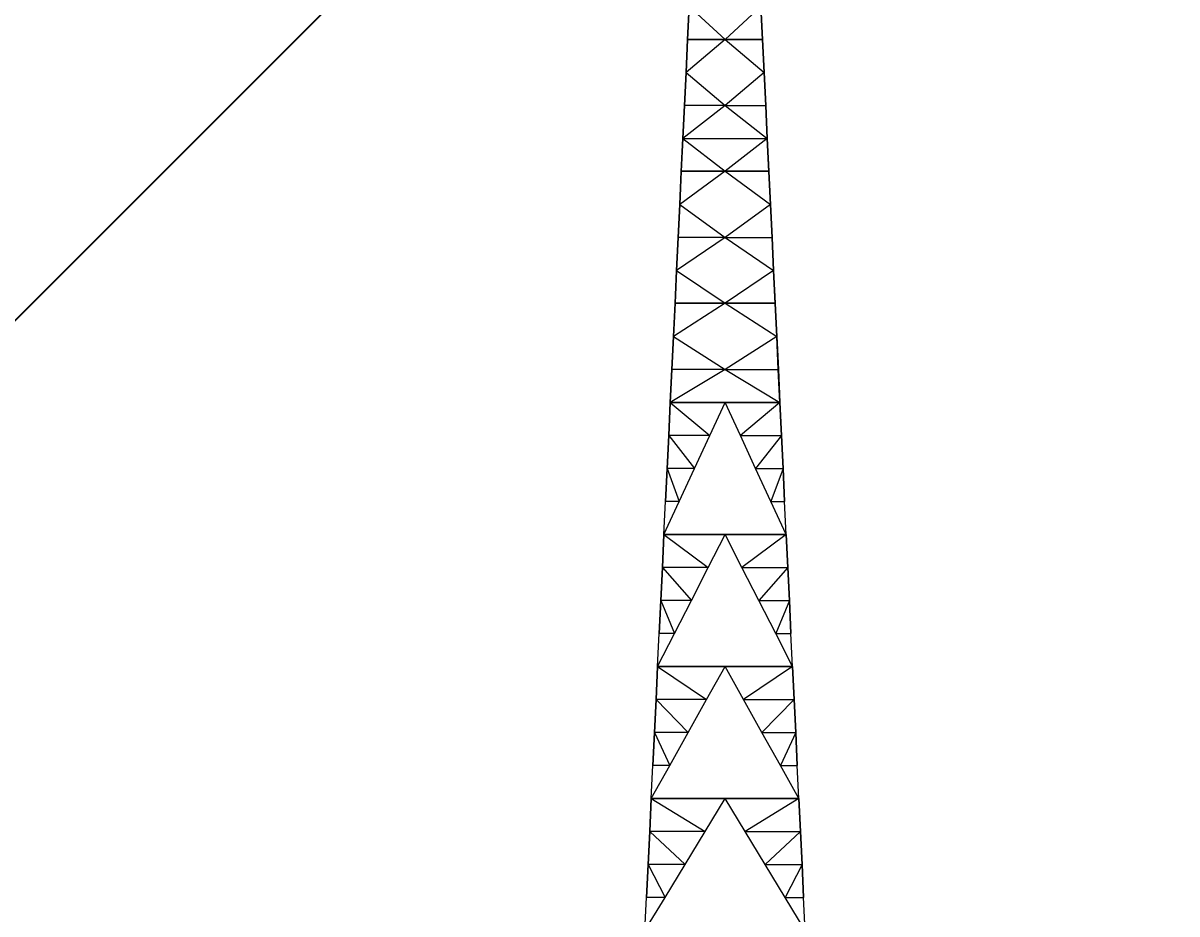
# Model space of a CAD drawing. Header units: millimetres. Extents: x 674 to 5889, y -153 to 3954.
# Drawn here: x 3100.27 to 3145.56, y 1399.15 to 1434.13 of the extents above; entities that cross this region are included whole.
import ezdxf

# ---------------------------------------------------------------- set-up
doc = ezdxf.new("R2010")
doc.units = ezdxf.units.MM
doc.layers.add('Dimensions', color=7, linetype='Continuous')
doc.layers.add('Ropes', color=3, linetype='Continuous')
doc.layers.add('Towers', color=1, linetype='Continuous', lineweight=0)
doc.styles.get("Standard").update_dxf_attribs({"font": 'arial.ttf'})
doc.dimstyles.new('ISO-25', dxfattribs={"dimtxt": 2.5, "dimasz": 2.5, "dimexe": 1.25, "dimexo": 0.625, "dimtad": 1, "dimtxsty": 'Standard', "dimcen": 2.5, "dimadec": 0, "dimazin": 0, "dimtfac": 1, "dimtmove": 0, "dimatfit": 3, "dimfxl": 1, "dimarcsym": 0})

# ---------------------------------------------------------------- blocks, each defined once
blk = doc.blocks.new('_ArchTick')
at = {"color": 0, "linetype": 'ByBlock', "const_width": 0.15}
blk.add_lwpolyline([(-0.5, -0.5), (0.5, 0.5)], dxfattribs=at)
blk = doc.blocks.new('*D60')
at = {"color": 0, "lineweight": -2, "transparency": 16777216}
blk.add_line((2829.274, -144.563), (2959.274, -144.563), dxfattribs=at)
at = {"layer": 'Defpoints', "color": 0, "transparency": 16777216}
for p in [(5528.478, 3774.077), (5768.478, 3774.077), (5768.478, 3752.482), (2829.274, -118.354), (2959.274, -118.354), (2959.274, -144.563)]:
    blk.add_point(p, dxfattribs=at)
at = {"layer": 'Dimensions', "color": 0, "lineweight": -2, "transparency": 16777216}
blk.add_line((5528.478, 3752.482), (5768.478, 3752.482), dxfattribs=at)
at = {"color": 0, "lineweight": -2, "transparency": 16777216, "xscale": 15, "yscale": 15, "zscale": 15, "rotation": 180}
blk.add_blockref('_ArchTick', (2829.274, -144.563), dxfattribs=at)
at = {"color": 0, "lineweight": -2, "transparency": 16777216, "xscale": 15, "yscale": 15, "zscale": 15}
blk.add_blockref('_ArchTick', (2959.274, -144.563), dxfattribs=at)
at = {"layer": 'Dimensions', "color": 0, "lineweight": -2, "transparency": 16777216, "xscale": 2.5, "yscale": 2.5, "zscale": 2.5, "rotation": 180}
blk.add_blockref('_ArchTick', (5528.478, 3752.482), dxfattribs=at)
at = {"layer": 'Dimensions', "color": 0, "lineweight": -2, "transparency": 16777216, "xscale": 2.5, "yscale": 2.5, "zscale": 2.5}
blk.add_blockref('_ArchTick', (5768.478, 3752.482), dxfattribs=at)
at = {"color": 0, "transparency": 16777216, "insert": (2894.274, -136.274), "char_height": 15, "attachment_point": 5}
blk.add_mtext('130', dxfattribs=at)
at = {"layer": 'Dimensions', "color": 0, "transparency": 16777216, "insert": (5648.478, 3755.404), "char_height": 4.5, "attachment_point": 5}
blk.add_mtext('240m', dxfattribs=at)
blk = doc.blocks.new('*D58')
at = {"color": 0, "lineweight": -2, "transparency": 16777216}
blk.add_line((2393.626, -144.563), (2483.626, -144.563), dxfattribs=at)
at = {"layer": 'Defpoints', "color": 0, "transparency": 16777216}
for p in [(5603.478, 3819.077), (5583.397, 3774.077), (5603.478, 3774.077), (2393.626, -80.976), (2483.626, -80.976), (2483.626, -144.563)]:
    blk.add_point(p, dxfattribs=at)
at = {"layer": 'Dimensions', "color": 0, "lineweight": -2, "transparency": 16777216}
blk.add_line((5583.397, 3819.077), (5583.397, 3774.077), dxfattribs=at)
at = {"color": 0, "lineweight": -2, "transparency": 16777216, "xscale": 15, "yscale": 15, "zscale": 15, "rotation": 180}
blk.add_blockref('_ArchTick', (2393.626, -144.563), dxfattribs=at)
at = {"color": 0, "lineweight": -2, "transparency": 16777216, "xscale": 15, "yscale": 15, "zscale": 15}
blk.add_blockref('_ArchTick', (2483.626, -144.563), dxfattribs=at)
at = {"layer": 'Dimensions', "color": 0, "lineweight": -2, "transparency": 16777216, "xscale": 2.5, "yscale": 2.5, "zscale": 2.5}
for p, rotation in [((5583.397, 3819.077), 90), ((5583.397, 3774.077), 270)]:
    blk.add_blockref('_ArchTick', p, dxfattribs=dict(at, rotation=rotation))
at = {"color": 0, "transparency": 16777216, "insert": (2438.626, -136.279), "char_height": 15, "attachment_point": 5}
blk.add_mtext('90', dxfattribs=at)
at = {"layer": 'Dimensions', "color": 0, "transparency": 16777216, "insert": (5580.484, 3796.577), "char_height": 4.5, "attachment_point": 5, "rotation": 90}
blk.add_mtext('45m', dxfattribs=at)
blk = doc.blocks.new('*D62')
at = {"color": 0, "lineweight": -2, "transparency": 16777216}
blk.add_line((2577.797, -35.976), (2577.797, -85.976), dxfattribs=at)
at = {"layer": 'Defpoints', "color": 0, "transparency": 16777216}
for p in [(5529.806, 3893.742), (5528.478, 3889.077), (5643.378, 3856.377), (2597.989, -35.976), (2577.797, -85.976), (2597.989, -85.976)]:
    blk.add_point(p, dxfattribs=at)
at = {"layer": 'Dimensions', "color": 0, "lineweight": -2, "transparency": 16777216}
blk.add_line((5644.706, 3861.042), (5529.806, 3893.742), dxfattribs=at)
at = {"color": 0, "lineweight": -2, "transparency": 16777216, "xscale": 15, "yscale": 15, "zscale": 15}
for p, rotation in [((2577.797, -35.976), 90), ((2577.797, -85.976), 270)]:
    blk.add_blockref('_ArchTick', p, dxfattribs=dict(at, rotation=rotation))
at = {"layer": 'Dimensions', "color": 0, "lineweight": -2, "transparency": 16777216, "xscale": 2.5, "yscale": 2.5, "zscale": 2.5}
for p, rotation in [((5529.806, 3893.742), 164.113896019455), ((5644.706, 3861.042), 344.113896019455)]:
    blk.add_blockref('_ArchTick', p, dxfattribs=dict(at, rotation=rotation))
at = {"color": 0, "transparency": 16777216, "insert": (2569.514, -60.976), "char_height": 15, "attachment_point": 5, "rotation": 90}
blk.add_mtext('50', dxfattribs=at)
at = {"layer": 'Dimensions', "color": 0, "transparency": 16777216, "insert": (5588.056, 3880.203), "char_height": 4.5, "attachment_point": 5, "rotation": 344.1139}
blk.add_mtext('119.5m', dxfattribs=at)
blk = doc.blocks.new('*D63')
at = {"color": 0, "lineweight": -2, "transparency": 16777216}
blk.add_line((2809.512, -31.439), (2809.512, -86.439), dxfattribs=at)
at = {"layer": 'Defpoints', "color": 0, "transparency": 16777216}
for p in [(5643.378, 3866.577), (5527.736, 3834.542), (5528.478, 3832.07), (2829.274, -31.439), (2809.512, -86.439), (2829.274, -86.439)]:
    blk.add_point(p, dxfattribs=at)
at = {"layer": 'Dimensions', "color": 0, "lineweight": -2, "transparency": 16777216}
blk.add_line((5642.636, 3869.049), (5527.736, 3834.542), dxfattribs=at)
at = {"color": 0, "lineweight": -2, "transparency": 16777216, "xscale": 15, "yscale": 15, "zscale": 15}
for p, rotation in [((2809.512, -31.439), 90), ((2809.512, -86.439), 270)]:
    blk.add_blockref('_ArchTick', p, dxfattribs=dict(at, rotation=rotation))
at = {"layer": 'Dimensions', "color": 0, "lineweight": -2, "transparency": 16777216, "xscale": 2.5, "yscale": 2.5, "zscale": 2.5}
for p, rotation in [((5642.636, 3869.049), 16.71614301521846), ((5527.736, 3834.542), 196.7161430152185)]:
    blk.add_blockref('_ArchTick', p, dxfattribs=dict(at, rotation=rotation))
at = {"color": 0, "transparency": 16777216, "insert": (2801.259, -58.939), "char_height": 15, "attachment_point": 5, "rotation": 90}
blk.add_mtext('55', dxfattribs=at)
at = {"layer": 'Dimensions', "color": 0, "transparency": 16777216, "insert": (5584.345, 3854.594), "char_height": 4.5, "attachment_point": 5, "rotation": 16.7161}
blk.add_mtext('120m', dxfattribs=at)
blk = doc.blocks.new('*D59')
at = {"color": 0, "lineweight": -2, "transparency": 16777216}
blk.add_line((2597.989, -144.563), (2697.989, -144.563), dxfattribs=at)
at = {"layer": 'Defpoints', "color": 0, "transparency": 16777216}
for p in [(5623.478, 3781.175), (5673.478, 3781.175), (5673.478, 3764.268), (2597.989, -85.976), (2697.989, -85.976), (2697.989, -144.563)]:
    blk.add_point(p, dxfattribs=at)
at = {"layer": 'Dimensions', "color": 0, "lineweight": -2, "transparency": 16777216}
blk.add_line((5623.478, 3764.268), (5673.478, 3764.268), dxfattribs=at)
at = {"color": 0, "lineweight": -2, "transparency": 16777216, "xscale": 15, "yscale": 15, "zscale": 15, "rotation": 180}
blk.add_blockref('_ArchTick', (2597.989, -144.563), dxfattribs=at)
at = {"color": 0, "lineweight": -2, "transparency": 16777216, "xscale": 15, "yscale": 15, "zscale": 15}
blk.add_blockref('_ArchTick', (2697.989, -144.563), dxfattribs=at)
at = {"layer": 'Dimensions', "color": 0, "lineweight": -2, "transparency": 16777216, "xscale": 2.5, "yscale": 2.5, "zscale": 2.5, "rotation": 180}
blk.add_blockref('_ArchTick', (5623.478, 3764.268), dxfattribs=at)
at = {"layer": 'Dimensions', "color": 0, "lineweight": -2, "transparency": 16777216, "xscale": 2.5, "yscale": 2.5, "zscale": 2.5}
blk.add_blockref('_ArchTick', (5673.478, 3764.268), dxfattribs=at)
at = {"color": 0, "transparency": 16777216, "insert": (2647.989, -136.279), "char_height": 15, "attachment_point": 5}
blk.add_mtext('100', dxfattribs=at)
at = {"layer": 'Dimensions', "color": 0, "transparency": 16777216, "insert": (5648.478, 3767.191), "char_height": 4.5, "attachment_point": 5}
blk.add_mtext('50m', dxfattribs=at)
blk = doc.blocks.new('*D61')
at = {"color": 0, "lineweight": -2, "transparency": 16777216}
blk.add_line((2373.545, -35.976), (2373.545, -80.976), dxfattribs=at)
at = {"layer": 'Defpoints', "color": 0, "transparency": 16777216}
for p in [(5648.478, 3856.377), (5645.288, 3779.077), (5648.478, 3779.077), (2393.626, -35.976), (2373.545, -80.976), (2393.626, -80.976)]:
    blk.add_point(p, dxfattribs=at)
at = {"layer": 'Dimensions', "color": 0, "lineweight": -2, "transparency": 16777216}
blk.add_line((5645.288, 3856.377), (5645.288, 3779.077), dxfattribs=at)
at = {"color": 0, "lineweight": -2, "transparency": 16777216, "xscale": 15, "yscale": 15, "zscale": 15}
for p, rotation in [((2373.545, -35.976), 90), ((2373.545, -80.976), 270)]:
    blk.add_blockref('_ArchTick', p, dxfattribs=dict(at, rotation=rotation))
at = {"layer": 'Dimensions', "color": 0, "lineweight": -2, "transparency": 16777216, "xscale": 2.5, "yscale": 2.5, "zscale": 2.5}
for p, rotation in [((5645.288, 3856.377), 90), ((5645.288, 3779.077), 270)]:
    blk.add_blockref('_ArchTick', p, dxfattribs=dict(at, rotation=rotation))
at = {"color": 0, "transparency": 16777216, "insert": (2365.292, -58.476), "char_height": 15, "attachment_point": 5, "rotation": 90}
blk.add_mtext('45', dxfattribs=at)
at = {"layer": 'Dimensions', "color": 0, "transparency": 16777216, "insert": (5642.364, 3817.906), "char_height": 4.5, "attachment_point": 5, "rotation": 90}
blk.add_mtext('77.3m', dxfattribs=at)

msp = doc.modelspace()

# ---------------------------------------------------------------- linework, layer by layer
at = {"layer": 'Ropes'}
msp.add_line((3127.826, 1450.328), (3012.826, 1335.328), dxfattribs=at)
at = {"layer": 'Towers'}
for p, q in [((3126.417, 1434.781), (3126.355, 1433.483)), ((3126.355, 1433.485), (3126.417, 1434.781)), ((3126.417, 1434.781), (3126.355, 1433.483)), ((3126.355, 1433.485), (3126.417, 1434.781)), ((3126.417, 1434.781), (3127.826, 1433.483)), ((3126.417, 1434.781), (3127.826, 1433.483)), ((3129.234, 1434.781), (3127.825, 1433.483)), ((3129.234, 1434.781), (3127.825, 1433.483)), ((3129.234, 1434.781), (3129.296, 1433.483)), ((3129.296, 1433.485), (3129.234, 1434.781)), ((3129.234, 1434.781), (3129.296, 1433.483)), ((3129.296, 1433.485), (3129.234, 1434.781)), ((3126.293, 1432.19), (3126.355, 1433.485)), ((3126.293, 1432.19), (3126.355, 1433.485)), ((3127.826, 1433.483), (3126.293, 1432.19)), ((3127.826, 1433.483), (3126.293, 1432.19)), ((3126.355, 1433.483), (3126.293, 1432.19)), ((3126.355, 1433.483), (3126.293, 1432.19)), ((3127.826, 1433.483), (3126.355, 1433.485)), ((3127.826, 1433.483), (3126.355, 1433.485)), ((3126.355, 1433.483), (3126.355, 1433.485)), ((3126.355, 1433.483), (3126.355, 1433.485)), ((3127.826, 1433.483), (3126.355, 1433.483)), ((3126.355, 1433.483), (3127.826, 1433.483)), ((3127.825, 1433.483), (3129.296, 1433.485)), ((3127.825, 1433.483), (3129.296, 1433.485)), ((3127.825, 1433.483), (3129.358, 1432.19)), ((3127.825, 1433.483), (3129.358, 1432.19)), ((3129.296, 1433.483), (3127.826, 1433.483)), ((3127.826, 1433.483), (3129.296, 1433.483)), ((3129.296, 1433.483), (3129.296, 1433.485)), ((3129.358, 1432.19), (3129.296, 1433.485)), ((3129.296, 1433.483), (3129.296, 1433.485)), ((3129.358, 1432.19), (3129.296, 1433.485)), ((3129.296, 1433.483), (3129.358, 1432.19)), ((3129.296, 1433.483), (3129.358, 1432.19)), ((3126.231, 1430.894), (3126.293, 1432.19)), ((3126.231, 1430.894), (3126.293, 1432.19)), ((3126.293, 1432.19), (3126.232, 1430.897)), ((3126.293, 1432.19), (3126.232, 1430.897)), ((3126.293, 1432.19), (3127.825, 1430.897)), ((3126.293, 1432.19), (3127.825, 1430.897)), ((3129.358, 1432.19), (3127.826, 1430.897)), ((3129.358, 1432.19), (3127.826, 1430.897)), ((3129.358, 1432.19), (3129.42, 1430.897)), ((3129.42, 1430.894), (3129.358, 1432.19)), ((3129.358, 1432.19), (3129.42, 1430.897)), ((3129.42, 1430.894), (3129.358, 1432.19)), ((3127.825, 1430.897), (3126.169, 1429.599)), ((3127.825, 1430.897), (3126.169, 1429.599)), ((3126.232, 1430.897), (3126.169, 1429.599)), ((3126.232, 1430.897), (3126.169, 1429.599)), ((3126.169, 1429.599), (3126.231, 1430.894)), ((3126.169, 1429.599), (3126.231, 1430.894)), ((3127.825, 1430.897), (3126.231, 1430.894)), ((3127.825, 1430.897), (3126.231, 1430.894)), ((3126.232, 1430.897), (3126.231, 1430.894)), ((3126.232, 1430.897), (3126.231, 1430.894)), ((3127.826, 1430.897), (3129.42, 1430.894)), ((3127.826, 1430.897), (3129.482, 1429.599)), ((3127.826, 1430.897), (3129.42, 1430.894)), ((3127.826, 1430.897), (3129.482, 1429.599)), ((3129.42, 1430.897), (3129.42, 1430.894)), ((3129.42, 1430.897), (3129.482, 1429.599)), ((3129.42, 1430.897), (3129.42, 1430.894)), ((3129.42, 1430.897), (3129.482, 1429.599)), ((3129.482, 1429.599), (3129.42, 1430.894)), ((3129.482, 1429.599), (3129.42, 1430.894)), ((3126.169, 1429.599), (3126.108, 1428.314)), ((3126.108, 1428.303), (3126.169, 1429.599)), ((3126.169, 1429.599), (3126.108, 1428.314)), ((3126.108, 1428.303), (3126.169, 1429.599)), ((3126.169, 1429.599), (3129.482, 1429.599)), ((3126.169, 1429.599), (3127.825, 1428.314)), ((3126.169, 1429.599), (3129.482, 1429.599)), ((3126.169, 1429.599), (3127.825, 1428.314)), ((3129.482, 1429.599), (3127.826, 1428.314)), ((3129.482, 1429.599), (3127.826, 1428.314)), ((3129.482, 1429.599), (3129.543, 1428.314)), ((3129.544, 1428.303), (3129.482, 1429.599)), ((3129.482, 1429.599), (3129.543, 1428.314)), ((3129.544, 1428.303), (3129.482, 1429.599)), ((3127.825, 1428.314), (3126.046, 1427.007)), ((3127.825, 1428.314), (3126.046, 1427.007)), ((3126.108, 1428.314), (3126.046, 1427.007)), ((3126.108, 1428.314), (3126.046, 1427.007)), ((3126.046, 1427.007), (3126.108, 1428.303)), ((3126.046, 1427.007), (3126.108, 1428.303)), ((3127.826, 1428.314), (3126.108, 1428.314)), ((3126.108, 1428.314), (3127.825, 1428.314)), ((3127.825, 1428.314), (3126.108, 1428.303)), ((3127.825, 1428.314), (3126.108, 1428.303)), ((3126.108, 1428.314), (3126.108, 1428.303)), ((3126.108, 1428.314), (3126.108, 1428.303)), ((3127.825, 1428.314), (3129.543, 1428.314)), ((3129.543, 1428.314), (3127.826, 1428.314)), ((3127.826, 1428.314), (3129.544, 1428.303)), ((3127.826, 1428.314), (3129.606, 1427.007)), ((3127.826, 1428.314), (3129.544, 1428.303)), ((3127.826, 1428.314), (3129.606, 1427.007)), ((3129.543, 1428.314), (3129.544, 1428.303)), ((3129.543, 1428.314), (3129.606, 1427.007)), ((3129.543, 1428.314), (3129.544, 1428.303)), ((3129.543, 1428.314), (3129.606, 1427.007)), ((3129.606, 1427.007), (3129.544, 1428.303)), ((3129.606, 1427.007), (3129.544, 1428.303)), ((3126.046, 1427.007), (3125.984, 1425.712)), ((3125.984, 1425.712), (3126.046, 1427.007)), ((3126.046, 1427.007), (3125.984, 1425.712)), ((3125.984, 1425.712), (3126.046, 1427.007)), ((3126.046, 1427.007), (3127.826, 1425.712)), ((3126.046, 1427.007), (3127.826, 1425.712)), ((3129.606, 1427.007), (3127.826, 1425.712)), ((3129.606, 1427.007), (3127.826, 1425.712)), ((3129.606, 1427.007), (3129.668, 1425.712)), ((3129.668, 1425.712), (3129.606, 1427.007)), ((3129.606, 1427.007), (3129.668, 1425.712)), ((3129.668, 1425.712), (3129.606, 1427.007)), ((3127.826, 1425.712), (3125.922, 1424.416)), ((3127.826, 1425.712), (3125.922, 1424.416)), ((3125.984, 1425.712), (3125.922, 1424.416)), ((3125.922, 1424.416), (3125.984, 1425.712)), ((3125.984, 1425.712), (3125.922, 1424.416)), ((3125.922, 1424.416), (3125.984, 1425.712)), ((3127.826, 1425.712), (3125.984, 1425.712)), ((3127.826, 1425.712), (3125.984, 1425.712)), ((3125.984, 1425.712), (3125.984, 1425.712)), ((3125.984, 1425.712), (3125.984, 1425.712)), ((3127.826, 1425.712), (3129.668, 1425.712)), ((3127.826, 1425.712), (3129.73, 1424.416)), ((3127.826, 1425.712), (3129.668, 1425.712)), ((3127.826, 1425.712), (3129.73, 1424.416)), ((3129.668, 1425.712), (3129.668, 1425.712)), ((3129.668, 1425.712), (3129.73, 1424.416)), ((3129.73, 1424.416), (3129.668, 1425.712)), ((3129.668, 1425.712), (3129.668, 1425.712)), ((3129.668, 1425.712), (3129.73, 1424.416)), ((3129.73, 1424.416), (3129.668, 1425.712)), ((3125.922, 1424.416), (3125.86, 1423.132)), ((3125.86, 1423.12), (3125.922, 1424.416)), ((3125.922, 1424.416), (3125.86, 1423.132)), ((3125.86, 1423.12), (3125.922, 1424.416)), ((3125.922, 1424.416), (3127.825, 1423.132)), ((3125.922, 1424.416), (3127.825, 1423.132)), ((3129.73, 1424.416), (3127.826, 1423.132)), ((3129.73, 1424.416), (3127.826, 1423.132)), ((3129.73, 1424.416), (3129.791, 1423.132)), ((3129.792, 1423.12), (3129.73, 1424.416)), ((3129.73, 1424.416), (3129.791, 1423.132)), ((3129.792, 1423.12), (3129.73, 1424.416)), ((3127.825, 1423.132), (3125.798, 1421.825)), ((3127.825, 1423.132), (3125.798, 1421.825)), ((3125.86, 1423.132), (3125.798, 1421.825)), ((3125.86, 1423.132), (3125.798, 1421.825)), ((3125.798, 1421.825), (3125.86, 1423.12)), ((3125.798, 1421.825), (3125.86, 1423.12)), ((3127.826, 1423.132), (3125.86, 1423.132)), ((3125.86, 1423.132), (3127.825, 1423.132)), ((3127.825, 1423.132), (3125.86, 1423.12)), ((3127.825, 1423.132), (3125.86, 1423.12)), ((3125.86, 1423.132), (3125.86, 1423.12)), ((3125.86, 1423.132), (3125.86, 1423.12)), ((3127.825, 1423.132), (3129.791, 1423.132)), ((3129.791, 1423.132), (3127.826, 1423.132)), ((3127.826, 1423.132), (3129.792, 1423.12)), ((3127.826, 1423.132), (3129.854, 1421.825)), ((3127.826, 1423.132), (3129.792, 1423.12)), ((3127.826, 1423.132), (3129.854, 1421.825)), ((3129.791, 1423.132), (3129.792, 1423.12)), ((3129.791, 1423.132), (3129.854, 1421.825)), ((3129.791, 1423.132), (3129.792, 1423.12)), ((3129.791, 1423.132), (3129.854, 1421.825)), ((3129.854, 1421.825), (3129.792, 1423.12)), ((3129.854, 1421.825), (3129.792, 1423.12)), ((3125.798, 1421.825), (3125.735, 1420.524)), ((3125.798, 1421.825), (3125.735, 1420.524)), ((3125.736, 1420.529), (3125.798, 1421.825)), ((3125.736, 1420.529), (3125.798, 1421.825)), ((3125.798, 1421.825), (3127.826, 1420.524)), ((3125.798, 1421.825), (3127.826, 1420.524)), ((3129.854, 1421.825), (3127.825, 1420.524)), ((3129.854, 1421.825), (3127.825, 1420.524)), ((3129.854, 1421.825), (3129.916, 1420.524)), ((3129.915, 1420.529), (3129.854, 1421.825)), ((3129.854, 1421.825), (3129.916, 1420.524)), ((3129.915, 1420.529), (3129.854, 1421.825)), ((3125.674, 1419.234), (3125.736, 1420.529)), ((3125.674, 1419.234), (3125.736, 1420.529)), ((3127.826, 1420.524), (3125.674, 1419.234)), ((3127.826, 1420.524), (3125.674, 1419.234)), ((3125.735, 1420.524), (3125.674, 1419.234)), ((3125.735, 1420.524), (3125.674, 1419.234)), ((3125.735, 1420.524), (3125.736, 1420.529)), ((3125.735, 1420.524), (3125.736, 1420.529)), ((3127.826, 1420.524), (3125.736, 1420.529)), ((3127.826, 1420.524), (3125.736, 1420.529)), ((3127.825, 1420.524), (3129.915, 1420.529)), ((3127.825, 1420.524), (3129.915, 1420.529)), ((3127.825, 1420.524), (3129.977, 1419.234)), ((3127.825, 1420.524), (3129.977, 1419.234)), ((3129.916, 1420.524), (3129.915, 1420.529)), ((3129.977, 1419.234), (3129.915, 1420.529)), ((3129.916, 1420.524), (3129.915, 1420.529)), ((3129.977, 1419.234), (3129.915, 1420.529)), ((3129.916, 1420.524), (3129.977, 1419.234)), ((3129.916, 1420.524), (3129.977, 1419.234)), ((3125.612, 1417.938), (3125.674, 1419.235)), ((3125.612, 1417.938), (3125.674, 1419.235)), ((3125.674, 1419.234), (3125.612, 1417.938)), ((3125.612, 1417.938), (3125.674, 1419.234)), ((3125.674, 1419.234), (3125.612, 1417.938)), ((3125.612, 1417.938), (3125.674, 1419.234)), ((3127.826, 1419.235), (3125.674, 1419.235)), ((3125.674, 1419.235), (3127.826, 1419.235)), ((3127.826, 1419.235), (3125.674, 1419.234)), ((3127.826, 1419.235), (3125.674, 1419.234)), ((3125.674, 1419.235), (3125.674, 1419.234)), ((3125.674, 1419.235), (3125.674, 1419.234)), ((3125.674, 1419.234), (3127.225, 1417.938)), ((3125.674, 1419.234), (3127.225, 1417.938)), ((3127.225, 1417.938), (3127.826, 1419.235)), ((3127.225, 1417.938), (3127.826, 1419.235)), ((3129.977, 1419.235), (3127.826, 1419.235)), ((3127.826, 1419.235), (3129.977, 1419.235)), ((3127.826, 1419.235), (3129.977, 1419.234)), ((3128.426, 1417.938), (3127.826, 1419.235)), ((3127.826, 1419.235), (3129.977, 1419.234)), ((3128.426, 1417.938), (3127.826, 1419.235)), ((3129.977, 1419.234), (3128.426, 1417.938)), ((3129.977, 1419.234), (3128.426, 1417.938)), ((3129.977, 1419.235), (3129.977, 1419.234)), ((3130.039, 1417.938), (3129.977, 1419.235)), ((3129.977, 1419.235), (3129.977, 1419.234)), ((3130.039, 1417.938), (3129.977, 1419.235)), ((3129.977, 1419.234), (3130.039, 1417.938)), ((3130.039, 1417.938), (3129.977, 1419.234)), ((3129.977, 1419.234), (3130.039, 1417.938)), ((3130.039, 1417.938), (3129.977, 1419.234)), ((3125.55, 1416.643), (3125.612, 1417.938)), ((3125.612, 1417.938), (3125.55, 1416.643)), ((3125.55, 1416.642), (3125.612, 1417.938)), ((3125.55, 1416.643), (3125.612, 1417.938)), ((3125.612, 1417.938), (3125.55, 1416.643)), ((3125.55, 1416.642), (3125.612, 1417.938)), ((3125.612, 1417.938), (3126.626, 1416.643)), ((3127.225, 1417.938), (3125.612, 1417.938)), ((3125.612, 1417.938), (3126.626, 1416.643)), ((3127.225, 1417.938), (3125.612, 1417.938)), ((3125.612, 1417.938), (3125.612, 1417.938)), ((3125.612, 1417.938), (3125.612, 1417.938)), ((3126.626, 1416.643), (3127.225, 1417.938)), ((3126.626, 1416.643), (3127.225, 1417.938)), ((3129.025, 1416.643), (3128.426, 1417.938)), ((3128.426, 1417.938), (3130.039, 1417.938)), ((3129.025, 1416.643), (3128.426, 1417.938)), ((3128.426, 1417.938), (3130.039, 1417.938)), ((3130.039, 1417.938), (3129.025, 1416.643)), ((3130.039, 1417.938), (3129.025, 1416.643)), ((3130.101, 1416.643), (3130.039, 1417.938)), ((3130.039, 1417.938), (3130.101, 1416.643)), ((3130.039, 1417.938), (3130.039, 1417.938)), ((3130.101, 1416.642), (3130.039, 1417.938)), ((3130.101, 1416.643), (3130.039, 1417.938)), ((3130.039, 1417.938), (3130.101, 1416.643)), ((3130.039, 1417.938), (3130.039, 1417.938)), ((3130.101, 1416.642), (3130.039, 1417.938)), ((3125.488, 1415.345), (3125.55, 1416.643)), ((3125.488, 1415.345), (3125.55, 1416.643)), ((3125.55, 1416.642), (3125.488, 1415.345)), ((3125.488, 1415.347), (3125.55, 1416.642)), ((3125.55, 1416.642), (3125.488, 1415.345)), ((3125.488, 1415.347), (3125.55, 1416.642)), ((3126.626, 1416.643), (3125.55, 1416.642)), ((3126.626, 1416.643), (3125.55, 1416.642)), ((3125.55, 1416.643), (3125.55, 1416.642)), ((3125.55, 1416.643), (3125.55, 1416.642)), ((3125.55, 1416.642), (3126.025, 1415.345)), ((3125.55, 1416.642), (3126.025, 1415.345)), ((3126.025, 1415.345), (3126.626, 1416.643)), ((3126.025, 1415.345), (3126.626, 1416.643)), ((3129.627, 1415.345), (3129.025, 1416.643)), ((3129.025, 1416.643), (3130.101, 1416.642)), ((3129.627, 1415.345), (3129.025, 1416.643)), ((3129.025, 1416.643), (3130.101, 1416.642)), ((3130.101, 1416.642), (3129.627, 1415.345)), ((3130.101, 1416.642), (3129.627, 1415.345)), ((3130.163, 1415.345), (3130.101, 1416.643)), ((3130.101, 1416.643), (3130.101, 1416.642)), ((3130.163, 1415.345), (3130.101, 1416.643)), ((3130.101, 1416.643), (3130.101, 1416.642)), ((3130.101, 1416.642), (3130.163, 1415.345)), ((3130.163, 1415.347), (3130.101, 1416.642)), ((3130.101, 1416.642), (3130.163, 1415.345)), ((3130.163, 1415.347), (3130.101, 1416.642)), ((3125.426, 1414.051), (3125.488, 1415.347)), ((3125.426, 1414.051), (3125.488, 1415.347)), ((3125.426, 1414.051), (3126.025, 1415.345)), ((3125.426, 1414.051), (3126.025, 1415.345)), ((3125.426, 1414.051), (3125.488, 1415.345)), ((3125.426, 1414.051), (3125.488, 1415.345)), ((3126.025, 1415.345), (3125.488, 1415.347)), ((3126.025, 1415.345), (3125.488, 1415.347)), ((3125.488, 1415.345), (3125.488, 1415.347)), ((3125.488, 1415.345), (3125.488, 1415.347)), ((3129.627, 1415.345), (3130.163, 1415.347)), ((3129.627, 1415.345), (3130.163, 1415.347)), ((3130.225, 1414.051), (3129.627, 1415.345)), ((3130.225, 1414.051), (3129.627, 1415.345)), ((3130.163, 1415.345), (3130.163, 1415.347)), ((3130.225, 1414.051), (3130.163, 1415.347)), ((3130.163, 1415.345), (3130.163, 1415.347)), ((3130.225, 1414.051), (3130.163, 1415.347)), ((3130.225, 1414.051), (3130.163, 1415.345)), ((3130.225, 1414.051), (3130.163, 1415.345)), ((3125.426, 1414.051), (3125.364, 1412.755)), ((3125.364, 1412.756), (3125.426, 1414.051)), ((3125.426, 1414.051), (3125.364, 1412.755)), ((3125.364, 1412.756), (3125.426, 1414.051)), ((3125.364, 1412.755), (3125.426, 1414.05)), ((3125.364, 1412.755), (3125.426, 1414.05)), ((3125.426, 1414.051), (3127.164, 1412.755)), ((3127.826, 1414.05), (3125.426, 1414.051)), ((3125.426, 1414.051), (3127.164, 1412.755)), ((3127.826, 1414.05), (3125.426, 1414.051)), ((3125.426, 1414.05), (3125.426, 1414.051)), ((3125.426, 1414.05), (3125.426, 1414.051)), ((3127.826, 1414.05), (3125.426, 1414.05)), ((3125.426, 1414.05), (3127.826, 1414.05)), ((3127.164, 1412.755), (3127.826, 1414.05)), ((3127.164, 1412.755), (3127.826, 1414.05)), ((3127.826, 1414.05), (3130.225, 1414.051)), ((3127.826, 1414.05), (3130.225, 1414.051)), ((3130.225, 1414.05), (3127.826, 1414.05)), ((3127.826, 1414.05), (3130.225, 1414.05)), ((3128.487, 1412.755), (3127.826, 1414.05)), ((3128.487, 1412.755), (3127.826, 1414.05)), ((3130.225, 1414.051), (3128.487, 1412.755)), ((3130.225, 1414.051), (3128.487, 1412.755)), ((3130.225, 1414.051), (3130.287, 1412.755)), ((3130.225, 1414.05), (3130.225, 1414.051)), ((3130.287, 1412.756), (3130.225, 1414.051)), ((3130.225, 1414.051), (3130.287, 1412.755)), ((3130.225, 1414.05), (3130.225, 1414.051)), ((3130.287, 1412.756), (3130.225, 1414.051)), ((3130.287, 1412.755), (3130.225, 1414.05)), ((3130.287, 1412.755), (3130.225, 1414.05)), ((3125.364, 1412.756), (3125.302, 1411.459)), ((3125.302, 1411.46), (3125.364, 1412.756)), ((3125.364, 1412.756), (3125.302, 1411.459)), ((3125.302, 1411.46), (3125.364, 1412.756)), ((3125.302, 1411.459), (3125.364, 1412.755)), ((3125.302, 1411.459), (3125.364, 1412.755)), ((3125.364, 1412.756), (3126.502, 1411.459)), ((3127.164, 1412.755), (3125.364, 1412.756)), ((3125.364, 1412.756), (3126.502, 1411.459)), ((3127.164, 1412.755), (3125.364, 1412.756)), ((3125.364, 1412.755), (3125.364, 1412.756)), ((3125.364, 1412.755), (3125.364, 1412.756)), ((3126.502, 1411.459), (3127.164, 1412.755)), ((3126.502, 1411.459), (3127.164, 1412.755)), ((3128.487, 1412.755), (3130.287, 1412.756)), ((3128.487, 1412.755), (3130.287, 1412.756)), ((3129.149, 1411.459), (3128.487, 1412.755)), ((3129.149, 1411.459), (3128.487, 1412.755)), ((3130.287, 1412.756), (3129.149, 1411.459)), ((3130.287, 1412.756), (3129.149, 1411.459)), ((3130.287, 1412.756), (3130.349, 1411.459)), ((3130.287, 1412.755), (3130.287, 1412.756)), ((3130.349, 1411.46), (3130.287, 1412.756)), ((3130.287, 1412.756), (3130.349, 1411.459)), ((3130.287, 1412.755), (3130.287, 1412.756)), ((3130.349, 1411.46), (3130.287, 1412.756)), ((3130.349, 1411.459), (3130.287, 1412.755)), ((3130.349, 1411.459), (3130.287, 1412.755)), ((3125.302, 1411.46), (3125.24, 1410.165)), ((3125.24, 1410.164), (3125.302, 1411.46)), ((3125.302, 1411.46), (3125.24, 1410.165)), ((3125.24, 1410.164), (3125.302, 1411.46)), ((3125.24, 1410.165), (3125.302, 1411.459)), ((3125.24, 1410.165), (3125.302, 1411.459)), ((3125.302, 1411.46), (3125.841, 1410.165)), ((3126.502, 1411.459), (3125.302, 1411.46)), ((3125.302, 1411.46), (3125.841, 1410.165)), ((3126.502, 1411.459), (3125.302, 1411.46)), ((3125.302, 1411.459), (3125.302, 1411.46)), ((3125.302, 1411.459), (3125.302, 1411.46)), ((3125.841, 1410.165), (3126.502, 1411.459)), ((3125.841, 1410.165), (3126.502, 1411.459)), ((3129.149, 1411.459), (3130.349, 1411.46)), ((3129.149, 1411.459), (3130.349, 1411.46)), ((3129.811, 1410.165), (3129.149, 1411.459)), ((3129.811, 1410.165), (3129.149, 1411.459)), ((3130.349, 1411.46), (3129.811, 1410.165)), ((3130.349, 1411.46), (3129.811, 1410.165)), ((3130.349, 1411.46), (3130.411, 1410.165)), ((3130.349, 1411.459), (3130.349, 1411.46)), ((3130.411, 1410.164), (3130.349, 1411.46)), ((3130.349, 1411.46), (3130.411, 1410.165)), ((3130.349, 1411.459), (3130.349, 1411.46)), ((3130.411, 1410.164), (3130.349, 1411.46)), ((3130.411, 1410.165), (3130.349, 1411.459)), ((3130.411, 1410.165), (3130.349, 1411.459)), ((3125.178, 1408.869), (3125.841, 1410.165)), ((3125.178, 1408.869), (3125.841, 1410.165)), ((3125.178, 1408.869), (3125.24, 1410.165)), ((3125.178, 1408.869), (3125.24, 1410.165)), ((3125.178, 1408.869), (3125.24, 1410.164)), ((3125.178, 1408.869), (3125.24, 1410.164)), ((3125.841, 1410.165), (3125.24, 1410.164)), ((3125.841, 1410.165), (3125.24, 1410.164)), ((3125.24, 1410.165), (3125.24, 1410.164)), ((3125.24, 1410.165), (3125.24, 1410.164)), ((3130.473, 1408.869), (3129.811, 1410.165)), ((3129.811, 1410.165), (3130.411, 1410.164)), ((3130.473, 1408.869), (3129.811, 1410.165)), ((3129.811, 1410.165), (3130.411, 1410.164)), ((3130.473, 1408.869), (3130.411, 1410.165)), ((3130.411, 1410.165), (3130.411, 1410.164)), ((3130.473, 1408.869), (3130.411, 1410.165)), ((3130.411, 1410.165), (3130.411, 1410.164)), ((3130.473, 1408.869), (3130.411, 1410.164)), ((3130.473, 1408.869), (3130.411, 1410.164)), ((3125.178, 1408.869), (3125.116, 1407.57)), ((3125.116, 1407.573), (3125.178, 1408.869)), ((3125.178, 1408.869), (3125.116, 1407.57)), ((3125.116, 1407.573), (3125.178, 1408.869)), ((3125.116, 1407.57), (3125.178, 1408.868)), ((3125.116, 1407.57), (3125.178, 1408.868)), ((3125.178, 1408.869), (3127.1, 1407.57)), ((3125.178, 1408.869), (3127.826, 1408.868)), ((3125.178, 1408.869), (3127.1, 1407.57)), ((3125.178, 1408.869), (3127.826, 1408.868)), ((3125.178, 1408.869), (3125.178, 1408.868)), ((3125.178, 1408.869), (3125.178, 1408.868)), ((3125.178, 1408.868), (3127.826, 1408.868)), ((3127.826, 1408.868), (3125.178, 1408.868)), ((3127.1, 1407.57), (3127.826, 1408.868)), ((3127.1, 1407.57), (3127.826, 1408.868)), ((3130.473, 1408.869), (3127.826, 1408.868)), ((3130.473, 1408.869), (3127.826, 1408.868)), ((3127.826, 1408.868), (3130.473, 1408.868)), ((3130.473, 1408.868), (3127.826, 1408.868)), ((3128.551, 1407.57), (3127.826, 1408.868)), ((3128.551, 1407.57), (3127.826, 1408.868)), ((3130.473, 1408.869), (3128.551, 1407.57)), ((3130.473, 1408.869), (3128.551, 1407.57)), ((3130.473, 1408.869), (3130.535, 1407.57)), ((3130.473, 1408.869), (3130.473, 1408.868)), ((3130.535, 1407.573), (3130.473, 1408.869)), ((3130.473, 1408.869), (3130.535, 1407.57)), ((3130.473, 1408.869), (3130.473, 1408.868)), ((3130.535, 1407.573), (3130.473, 1408.869)), ((3130.535, 1407.57), (3130.473, 1408.868)), ((3130.535, 1407.57), (3130.473, 1408.868)), ((3125.116, 1407.573), (3125.054, 1406.277)), ((3125.054, 1406.278), (3125.116, 1407.573)), ((3125.116, 1407.573), (3125.054, 1406.277)), ((3125.054, 1406.278), (3125.116, 1407.573)), ((3125.054, 1406.277), (3125.116, 1407.57)), ((3125.054, 1406.277), (3125.116, 1407.57)), ((3125.116, 1407.573), (3126.378, 1406.277)), ((3127.1, 1407.57), (3125.116, 1407.573)), ((3125.116, 1407.573), (3126.378, 1406.277)), ((3127.1, 1407.57), (3125.116, 1407.573)), ((3125.116, 1407.57), (3125.116, 1407.573)), ((3125.116, 1407.57), (3125.116, 1407.573)), ((3126.378, 1406.277), (3127.1, 1407.57)), ((3126.378, 1406.277), (3127.1, 1407.57)), ((3128.551, 1407.57), (3130.535, 1407.573)), ((3128.551, 1407.57), (3130.535, 1407.573)), ((3129.273, 1406.277), (3128.551, 1407.57)), ((3129.273, 1406.277), (3128.551, 1407.57)), ((3130.535, 1407.573), (3129.273, 1406.277)), ((3130.535, 1407.573), (3129.273, 1406.277)), ((3130.535, 1407.573), (3130.597, 1406.277)), ((3130.535, 1407.57), (3130.535, 1407.573)), ((3130.597, 1406.278), (3130.535, 1407.573)), ((3130.535, 1407.573), (3130.597, 1406.277)), ((3130.535, 1407.57), (3130.535, 1407.573)), ((3130.597, 1406.278), (3130.535, 1407.573)), ((3130.597, 1406.277), (3130.535, 1407.57)), ((3130.597, 1406.277), (3130.535, 1407.57)), ((3125.054, 1406.278), (3124.992, 1404.982)), ((3124.992, 1404.982), (3125.054, 1406.278)), ((3125.054, 1406.278), (3124.992, 1404.982)), ((3124.992, 1404.982), (3125.054, 1406.278)), ((3124.992, 1404.982), (3125.054, 1406.277)), ((3124.992, 1404.982), (3125.054, 1406.277)), ((3125.054, 1406.278), (3125.654, 1404.982)), ((3126.378, 1406.277), (3125.054, 1406.278)), ((3125.054, 1406.278), (3125.654, 1404.982)), ((3126.378, 1406.277), (3125.054, 1406.278)), ((3125.054, 1406.277), (3125.054, 1406.278)), ((3125.054, 1406.277), (3125.054, 1406.278)), ((3125.654, 1404.982), (3126.378, 1406.277)), ((3125.654, 1404.982), (3126.378, 1406.277)), ((3129.273, 1406.277), (3130.597, 1406.278)), ((3129.273, 1406.277), (3130.597, 1406.278)), ((3129.997, 1404.982), (3129.273, 1406.277)), ((3129.997, 1404.982), (3129.273, 1406.277)), ((3130.597, 1406.278), (3129.997, 1404.982)), ((3130.597, 1406.278), (3129.997, 1404.982)), ((3130.597, 1406.278), (3130.659, 1404.982)), ((3130.597, 1406.277), (3130.597, 1406.278)), ((3130.659, 1404.982), (3130.597, 1406.278)), ((3130.597, 1406.278), (3130.659, 1404.982)), ((3130.597, 1406.277), (3130.597, 1406.278)), ((3130.659, 1404.982), (3130.597, 1406.278)), ((3130.659, 1404.982), (3130.597, 1406.277)), ((3130.659, 1404.982), (3130.597, 1406.277)), ((3124.93, 1403.686), (3125.654, 1404.982)), ((3124.93, 1403.686), (3125.654, 1404.982)), ((3124.93, 1403.686), (3124.992, 1404.982)), ((3124.93, 1403.686), (3124.992, 1404.982)), ((3124.93, 1403.686), (3124.992, 1404.982)), ((3124.93, 1403.686), (3124.992, 1404.982)), ((3125.654, 1404.982), (3124.992, 1404.982)), ((3125.654, 1404.982), (3124.992, 1404.982)), ((3124.992, 1404.982), (3124.992, 1404.982)), ((3124.992, 1404.982), (3124.992, 1404.982)), ((3130.721, 1403.686), (3129.997, 1404.982)), ((3129.997, 1404.982), (3130.659, 1404.982)), ((3130.721, 1403.686), (3129.997, 1404.982)), ((3129.997, 1404.982), (3130.659, 1404.982)), ((3130.721, 1403.686), (3130.659, 1404.982)), ((3130.659, 1404.982), (3130.659, 1404.982)), ((3130.721, 1403.686), (3130.659, 1404.982)), ((3130.721, 1403.686), (3130.659, 1404.982)), ((3130.659, 1404.982), (3130.659, 1404.982)), ((3130.721, 1403.686), (3130.659, 1404.982)), ((3124.868, 1402.39), (3124.93, 1403.686)), ((3124.93, 1403.686), (3124.868, 1402.39)), ((3124.868, 1402.391), (3124.93, 1403.686)), ((3124.868, 1402.39), (3124.93, 1403.686)), ((3124.93, 1403.686), (3124.868, 1402.39)), ((3124.868, 1402.391), (3124.93, 1403.686)), ((3126.378, 1403.686), (3124.93, 1403.686)), ((3127.826, 1403.686), (3124.93, 1403.686)), ((3124.93, 1403.686), (3127.826, 1403.686)), ((3124.93, 1403.686), (3127.039, 1402.39)), ((3127.826, 1403.686), (3124.93, 1403.686)), ((3124.93, 1403.686), (3127.039, 1402.39)), ((3127.826, 1403.686), (3124.93, 1403.686)), ((3124.93, 1403.686), (3124.93, 1403.686)), ((3124.93, 1403.686), (3124.93, 1403.686)), ((3129.273, 1403.686), (3126.378, 1403.686)), ((3126.378, 1403.686), (3129.273, 1403.686)), ((3126.378, 1403.686), (3126.378, 1403.686)), ((3127.039, 1402.39), (3127.826, 1403.686)), ((3127.039, 1402.39), (3127.826, 1403.686)), ((3127.826, 1403.686), (3127.826, 1403.686)), ((3127.826, 1403.686), (3127.826, 1403.686)), ((3130.721, 1403.686), (3127.826, 1403.686)), ((3127.826, 1403.686), (3130.721, 1403.686)), ((3128.612, 1402.39), (3127.826, 1403.686)), ((3127.826, 1403.686), (3130.721, 1403.686)), ((3128.612, 1402.39), (3127.826, 1403.686)), ((3127.826, 1403.686), (3130.721, 1403.686)), ((3130.721, 1403.686), (3128.612, 1402.39)), ((3130.721, 1403.686), (3128.612, 1402.39)), ((3129.273, 1403.686), (3130.721, 1403.686)), ((3129.273, 1403.686), (3129.273, 1403.686)), ((3130.783, 1402.39), (3130.721, 1403.686)), ((3130.721, 1403.686), (3130.783, 1402.39)), ((3130.721, 1403.686), (3130.721, 1403.686)), ((3130.783, 1402.391), (3130.721, 1403.686)), ((3130.783, 1402.39), (3130.721, 1403.686)), ((3130.721, 1403.686), (3130.783, 1402.39)), ((3130.721, 1403.686), (3130.721, 1403.686)), ((3130.783, 1402.391), (3130.721, 1403.686)), ((3124.868, 1402.391), (3124.806, 1401.095)), ((3124.806, 1401.095), (3124.868, 1402.391)), ((3124.868, 1402.391), (3124.806, 1401.095)), ((3124.806, 1401.095), (3124.868, 1402.391)), ((3124.806, 1401.095), (3124.868, 1402.39)), ((3124.806, 1401.095), (3124.868, 1402.39)), ((3124.868, 1402.391), (3126.254, 1401.095)), ((3127.039, 1402.39), (3124.868, 1402.391)), ((3124.868, 1402.391), (3126.254, 1401.095)), ((3127.039, 1402.39), (3124.868, 1402.391)), ((3124.868, 1402.39), (3124.868, 1402.391)), ((3124.868, 1402.39), (3124.868, 1402.391)), ((3126.254, 1401.095), (3127.039, 1402.39)), ((3126.254, 1401.095), (3127.039, 1402.39)), ((3128.612, 1402.39), (3130.783, 1402.391)), ((3128.612, 1402.39), (3130.783, 1402.391)), ((3129.397, 1401.095), (3128.612, 1402.39)), ((3129.397, 1401.095), (3128.612, 1402.39)), ((3130.783, 1402.391), (3129.397, 1401.095)), ((3130.783, 1402.391), (3129.397, 1401.095)), ((3130.783, 1402.391), (3130.845, 1401.095)), ((3130.783, 1402.39), (3130.783, 1402.391)), ((3130.845, 1401.095), (3130.783, 1402.391)), ((3130.783, 1402.391), (3130.845, 1401.095)), ((3130.783, 1402.39), (3130.783, 1402.391)), ((3130.845, 1401.095), (3130.783, 1402.391)), ((3130.845, 1401.095), (3130.783, 1402.39)), ((3130.845, 1401.095), (3130.783, 1402.39)), ((3124.744, 1399.8), (3124.806, 1401.095)), ((3124.806, 1401.095), (3124.744, 1399.8)), ((3124.744, 1399.799), (3124.806, 1401.095)), ((3124.744, 1399.8), (3124.806, 1401.095)), ((3124.806, 1401.095), (3124.744, 1399.8)), ((3124.744, 1399.799), (3124.806, 1401.095)), ((3124.806, 1401.095), (3125.468, 1399.8)), ((3126.254, 1401.095), (3124.806, 1401.095)), ((3124.806, 1401.095), (3125.468, 1399.8)), ((3126.254, 1401.095), (3124.806, 1401.095)), ((3124.806, 1401.095), (3124.806, 1401.095)), ((3124.806, 1401.095), (3124.806, 1401.095)), ((3125.468, 1399.8), (3126.254, 1401.095)), ((3125.468, 1399.8), (3126.254, 1401.095)), ((3130.183, 1399.8), (3129.397, 1401.095)), ((3129.397, 1401.095), (3130.845, 1401.095)), ((3130.183, 1399.8), (3129.397, 1401.095)), ((3129.397, 1401.095), (3130.845, 1401.095)), ((3130.845, 1401.095), (3130.183, 1399.8)), ((3130.845, 1401.095), (3130.183, 1399.8)), ((3130.907, 1399.8), (3130.845, 1401.095)), ((3130.845, 1401.095), (3130.907, 1399.8)), ((3130.845, 1401.095), (3130.845, 1401.095)), ((3130.907, 1399.799), (3130.845, 1401.095)), ((3130.907, 1399.8), (3130.845, 1401.095)), ((3130.845, 1401.095), (3130.907, 1399.8)), ((3130.845, 1401.095), (3130.845, 1401.095)), ((3130.907, 1399.799), (3130.845, 1401.095)), ((3124.682, 1398.504), (3125.468, 1399.8)), ((3124.682, 1398.504), (3125.468, 1399.8)), ((3124.682, 1398.504), (3124.744, 1399.8)), ((3124.682, 1398.504), (3124.744, 1399.8)), ((3124.682, 1398.504), (3124.744, 1399.799)), ((3124.682, 1398.504), (3124.744, 1399.799)), ((3125.468, 1399.8), (3124.744, 1399.799)), ((3125.468, 1399.8), (3124.744, 1399.799)), ((3124.744, 1399.8), (3124.744, 1399.799)), ((3124.744, 1399.8), (3124.744, 1399.799)), ((3130.969, 1398.504), (3130.183, 1399.8)), ((3130.183, 1399.8), (3130.907, 1399.799)), ((3130.969, 1398.504), (3130.183, 1399.8)), ((3130.183, 1399.8), (3130.907, 1399.799)), ((3130.969, 1398.504), (3130.907, 1399.8)), ((3130.907, 1399.8), (3130.907, 1399.799)), ((3130.969, 1398.504), (3130.907, 1399.8)), ((3130.907, 1399.8), (3130.907, 1399.799)), ((3130.969, 1398.504), (3130.907, 1399.799)), ((3130.969, 1398.504), (3130.907, 1399.799))]:
    msp.add_line(p, q, dxfattribs=at)

# ---------------------------------------------------------------- dimensions: what is measured, and where the dimension line sits
at = {"layer": 'Dimensions'}
for p1, p2, distance, override, picture, middle in [((5643.378, 3856.377), (5528.478, 3889.077), -4.85, {"dimtxt": 4.5, "dimexe": 2, "dimexo": 3, "dimdec": 1, "dimdsep": 46, "dimpost": 'm', "dimblk1": 'ArchTick', "dimblk2": 'ArchTick', "dimsah": 1, "dimse1": 1, "dimse2": 1}, '*D62', (5588.056, 3880.203)), ((5643.378, 3866.577), (5528.478, 3832.07), -2.581, {"dimtxt": 4.5, "dimexe": 2, "dimexo": 3, "dimdec": 1, "dimpost": 'm', "dimblk1": 'ArchTick', "dimblk2": 'ArchTick', "dimsah": 1, "dimse1": 1, "dimse2": 1}, '*D63', (5584.345, 3854.594))]:
    dim = msp.add_aligned_dim(p1=p1, p2=p2, distance=distance, dimstyle='ISO-25', override=override, dxfattribs=at)
    dim.commit()
    dim.dimension.update_dxf_attribs({"geometry": picture, "text_midpoint": middle})
dim = msp.add_linear_dim(base=(5645.288, 3779.077), p1=(5648.478, 3856.377), p2=(5648.478, 3779.077), angle=90, dimstyle='ISO-25', override={"dimtxt": 4.5, "dimexe": 2, "dimexo": 3, "dimdec": 1, "dimdsep": 46, "dimpost": 'm', "dimblk1": 'ArchTick', "dimblk2": 'ArchTick', "dimsah": 1, "dimse1": 1, "dimse2": 1}, dxfattribs=at)
dim.commit()
dim.dimension.update_dxf_attribs({"geometry": '*D61', "text_midpoint": (5645.288, 3817.906), "dimtype": 160})
dim = msp.add_linear_dim(base=(5583.397, 3774.077), p1=(5603.478, 3819.077), p2=(5603.478, 3774.077), angle=90, dimstyle='ISO-25', override={"dimtxt": 4.5, "dimexe": 2, "dimexo": 3, "dimdec": 1, "dimpost": 'm', "dimblk1": 'ArchTick', "dimblk2": 'ArchTick', "dimsah": 1, "dimse1": 1, "dimse2": 1}, dxfattribs=at)
dim.commit()
dim.dimension.update_dxf_attribs({"geometry": '*D58', "text_midpoint": (5580.484, 3796.577)})
for base, p1, p2, picture, middle in [((5673.478, 3764.268), (5623.478, 3781.175), (5673.478, 3781.175), '*D59', (5648.478, 3767.191)), ((5768.478, 3752.482), (5528.478, 3774.077), (5768.478, 3774.077), '*D60', (5648.478, 3755.404))]:
    dim = msp.add_linear_dim(base=base, p1=p1, p2=p2, dimstyle='ISO-25', override={"dimtxt": 4.5, "dimexe": 2, "dimexo": 3, "dimdec": 1, "dimdsep": 46, "dimpost": 'm', "dimblk1": 'ArchTick', "dimblk2": 'ArchTick', "dimsah": 1, "dimse1": 1, "dimse2": 1}, dxfattribs=at)
    dim.commit()
    dim.dimension.update_dxf_attribs({"geometry": picture, "text_midpoint": middle})

doc.saveas('drawing.dxf')
